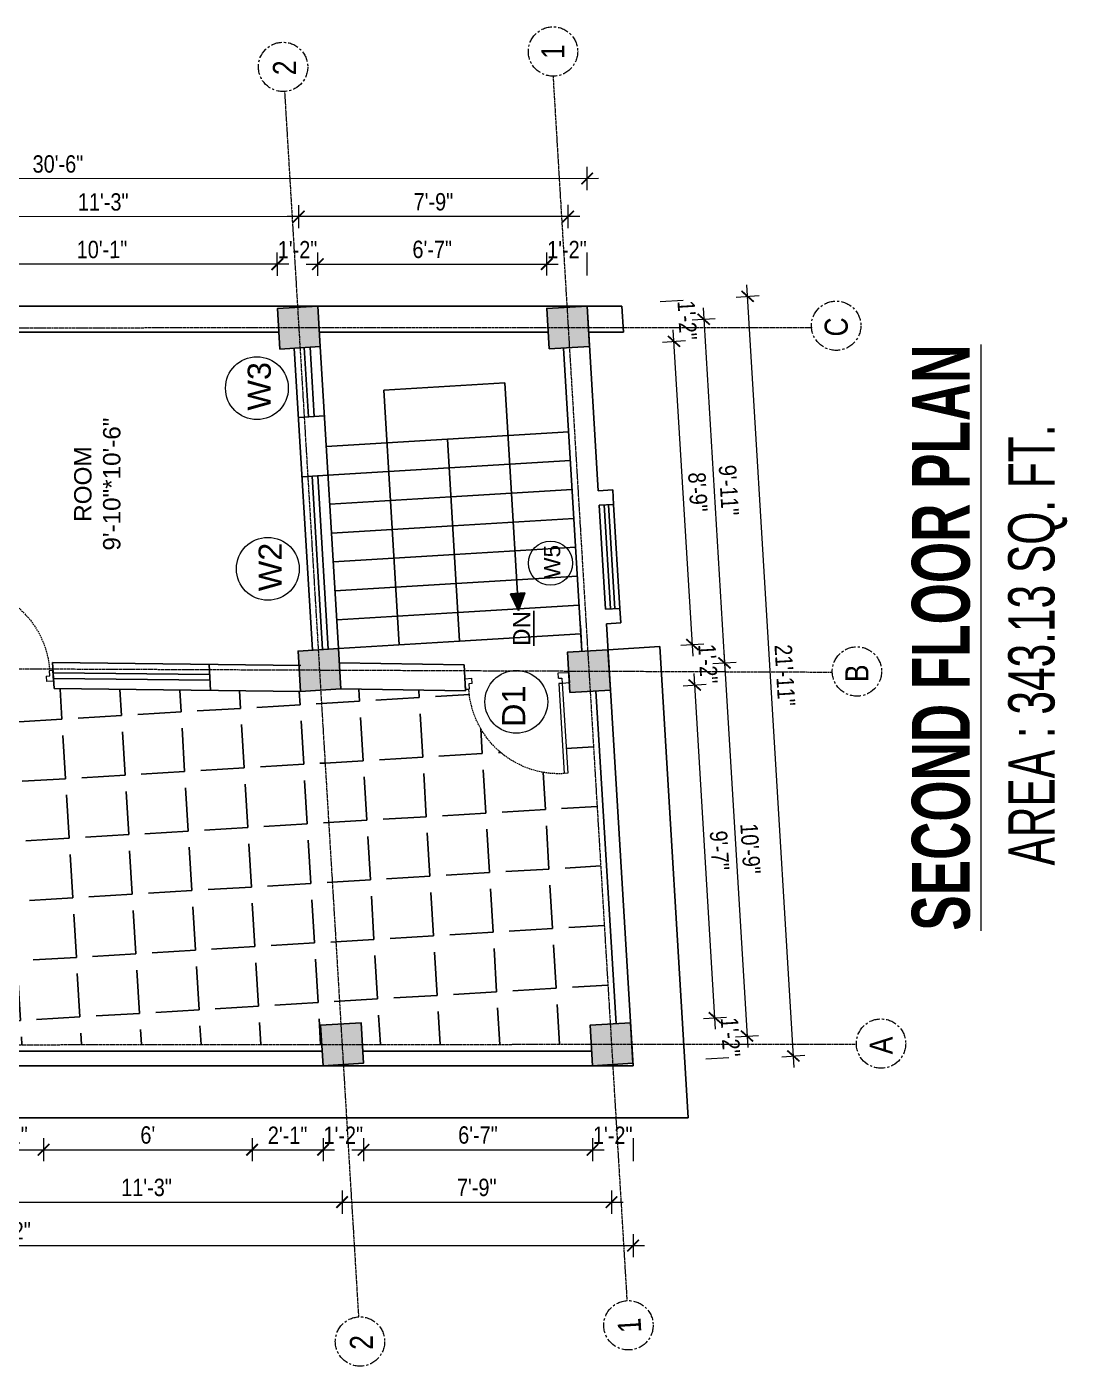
# Model space of a CAD drawing. Header units: inches. Extents: x -10117506 to -5032697, y -6529230 to -3254494.
# Drawn here: x -5033057.2 to -5032697.4, y -3256978.3 to -3256515.3 of the extents above; entities that cross this region are included whole.
import ezdxf

# ---------------------------------------------------------------- set-up
doc = ezdxf.new("R2010")
doc.units = ezdxf.units.IN
doc.header["$LTSCALE"] = 2
doc.header["$MEASUREMENT"] = 0
doc.header["$PDMODE"] = 34
doc.linetypes.add('CENTER', pattern=[2, 1.25, -0.25, 0.25, -0.25])
doc.linetypes.add('HIDDEN', pattern=[0.375, 0.25, -0.125])
doc.layers.get('0').update_dxf_attribs({"linetype": 'CONTINUOUS'})
doc.layers.get('DEFPOINTS').update_dxf_attribs({"color": 141, "linetype": 'CONTINUOUS'})
doc.layers.add('A-Hatch', color=7, linetype='CONTINUOUS')
for name, color, linetype, lineweight in [('Annotate-Lite.w', 177, 'CONTINUOUS', 9), ('Annotations-Bold.w', 177, 'CONTINUOUS', 13), ('DIM 1-100', 4, 'CONTINUOUS', 13), ('Door-Window.w', 4, 'CONTINUOUS', 15), ('TEXT', 181, 'CONTINUOUS', 25), ('Text-100.w', 254, 'CONTINUOUS', 9)]:
    doc.layers.add(name, color=color, linetype=linetype, lineweight=lineweight)
doc.styles.add('ARAIL', font='ARIALN.TTF')
doc.styles.add('Arial', font='arial.ttf', dxfattribs={"width": 0.8, "height": 12})
doc.styles.add('arial.', font='arial.ttf')
doc.styles.add('gaurav', font='arial.ttf')
doc.styles.get("Standard").update_dxf_attribs({"font": 'ARIALN.TTF'})
doc.dimstyles.new('1 by 96', dxfattribs={"dimtxt": 6, "dimasz": 4, "dimexe": 4, "dimexo": 4, "dimgap": 2, "dimtad": 1, "dimdec": 0, "dimzin": 0, "dimdsep": 46, "dimlunit": 4, "dimtxsty": 'Standard', "dimblk": 'ARCHTICK', "dimcen": 0, "dimdle": 4, "dimadec": 0, "dimazin": 0, "dimtfac": 1, "dimtdec": 0, "dimtix": 1, "dimtofl": 0, "dimtmove": 1, "dimatfit": 3, "dimldrblk": 'ARCHTICK', "dimfxl": 4, "dimfxlon": 1, "dimtolj": 1, "dimtzin": 0, "dimlwd": -1, "dimlwe": -1, "dimarcsym": 0})
pattern_1 = [(93.45713447, (-8590182.487, 1586185.59), (-20.587466465, -1.243724074), [15, -5.625]), (183.45713447, (-8590182.487, 1586185.59), (1.243724074, -20.587466465), [15, -5.625])]

# ---------------------------------------------------------------- blocks, each defined once
blk = doc.blocks.new('3-0')
at = {"ltscale": 3}
for p, q in [((11063.05, 10097.68), (11065.97, 10099.9)), ((11063.05, 10097.68), (11064.53, 10095.73)), ((11065.99, 10096.84), (11064.53, 10095.73)), ((11065.25, 10097.81), (11066.71, 10098.92)), ((11065.99, 10096.84), (11065.25, 10097.81)), ((11065.97, 10099.9), (11066.71, 10098.92)), ((11085.5, 10074.13), (11110.32, 10092.96)), ((11086.24, 10073.15), (11111.05, 10091.97)), ((11111.05, 10091.97), (11110.32, 10092.96)), ((11084.04, 10073.02), (11082.57, 10071.91)), ((11084.04, 10073.02), (11084.78, 10072.04)), ((11084.78, 10072.04), (11086.24, 10073.15)), ((11086.24, 10073.15), (11085.5, 10074.13)), ((11087.72, 10071.2), (11086.24, 10073.15)), ((11082.57, 10071.91), (11084.79, 10068.98)), ((11084.79, 10068.98), (11087.72, 10071.2))]:
    blk.add_line(p, q, dxfattribs=at)
at = {"layer": 'Door-Window.w', "color": 9, "linetype": 'HIDDEN', "lineweight": 18}
blk.add_arc((11085.5, 10074.13), 31.16, 37.1906, 127.1465, dxfattribs=at)
blk = doc.blocks.new('*D1458')
at = {"layer": 'DEFPOINTS', "color": 0, "ltscale": 0.5, "transparency": 16777216}
for p in [(-5032819.23, -3256857.88), (-5032848.43, -3256859.64), (-5032847.58, -3256873.62)]:
    blk.add_point(p, dxfattribs=at)
at = {"layer": 'DIM 1-100', "color": 0, "ltscale": 0.5, "transparency": 16777216}
for p, q in [((-5032823.22, -3256858.12), (-5032815.24, -3256857.64)), ((-5032822.38, -3256872.09), (-5032814.39, -3256871.61))]:
    blk.add_line(p, q, dxfattribs=at)
at = {"layer": 'DIM 1-100', "color": 0, "ltscale": 0.5, "transparency": 16777216, "insert": (-5032813.81, -3256864.56), "char_height": 6, "attachment_point": 5, "rotation": 273.4571}
blk.add_mtext('\\A1;1\'-2"', dxfattribs=at)
blk = doc.blocks.new('_ArchTick')
at = {"color": 0, "linetype": 'ByBlock', "const_width": 0.15}
blk.add_lwpolyline([(-0.5, -0.5), (0.5, 0.5)], dxfattribs=at)
blk = doc.blocks.new('*D1459')
at = {"layer": 'DEFPOINTS', "color": 0, "ltscale": 0.5, "transparency": 16777216}
for p in [(-5032855.38, -3256744.63), (-5032826.18, -3256742.87), (-5032848.43, -3256859.64)]:
    blk.add_point(p, dxfattribs=at)
at = {"layer": 'DIM 1-100', "color": 0, "ltscale": 0.5, "transparency": 16777216}
for p, q in [((-5032818.99, -3256861.87), (-5032826.42, -3256738.88)), ((-5032830.17, -3256743.11), (-5032822.19, -3256742.63)), ((-5032823.22, -3256858.12), (-5032815.24, -3256857.64))]:
    blk.add_line(p, q, dxfattribs=at)
at = {"layer": 'DIM 1-100', "color": 0, "ltscale": 0.5, "transparency": 16777216, "xscale": 4, "yscale": 4, "zscale": 4}
for p, rotation in [((-5032826.18, -3256742.87), 93.45713446573382), ((-5032819.23, -3256857.88), 273.4571344657338)]:
    blk.add_blockref('_ArchTick', p, dxfattribs=dict(at, rotation=rotation))
at = {"layer": 'DIM 1-100', "color": 0, "ltscale": 0.5, "transparency": 16777216, "insert": (-5032817.65, -3256800.07), "char_height": 6, "attachment_point": 5, "rotation": 273.4571}
blk.add_mtext('\\A1;9\'-7"', dxfattribs=at)
blk = doc.blocks.new('*D1460')
at = {"layer": 'DEFPOINTS', "color": 0, "ltscale": 0.5, "transparency": 16777216}
for p in [(-5032856.22, -3256730.66), (-5032827.02, -3256728.89), (-5032855.38, -3256744.63)]:
    blk.add_point(p, dxfattribs=at)
at = {"layer": 'DIM 1-100', "color": 0, "ltscale": 0.5, "transparency": 16777216}
for p, q in [((-5032831.02, -3256729.14), (-5032823.03, -3256728.65)), ((-5032830.17, -3256743.11), (-5032822.19, -3256742.63))]:
    blk.add_line(p, q, dxfattribs=at)
at = {"layer": 'DIM 1-100', "color": 0, "ltscale": 0.5, "transparency": 16777216, "insert": (-5032821.6, -3256735.58), "char_height": 6, "attachment_point": 5, "rotation": 273.4571}
blk.add_mtext('\\A1;1\'-2"', dxfattribs=at)
blk = doc.blocks.new('*D1461')
at = {"layer": 'DEFPOINTS', "color": 0, "ltscale": 0.5, "transparency": 16777216}
for p in [(-5032862.55, -3256625.85), (-5032833.36, -3256624.09), (-5032856.22, -3256730.66)]:
    blk.add_point(p, dxfattribs=at)
at = {"layer": 'DIM 1-100', "color": 0, "ltscale": 0.5, "transparency": 16777216}
for p, q in [((-5032826.78, -3256732.89), (-5032833.6, -3256620.09)), ((-5032837.35, -3256624.33), (-5032829.36, -3256623.84)), ((-5032831.02, -3256729.14), (-5032823.03, -3256728.65))]:
    blk.add_line(p, q, dxfattribs=at)
at = {"layer": 'DIM 1-100', "color": 0, "ltscale": 0.5, "transparency": 16777216, "xscale": 4, "yscale": 4, "zscale": 4}
for p, rotation in [((-5032833.36, -3256624.09), 93.45713446573382), ((-5032827.02, -3256728.89), 273.4571344657338)]:
    blk.add_blockref('_ArchTick', p, dxfattribs=dict(at, rotation=rotation))
at = {"layer": 'DIM 1-100', "color": 0, "ltscale": 0.5, "transparency": 16777216, "insert": (-5032825.14, -3256676.18), "char_height": 6, "attachment_point": 5, "rotation": 273.4571}
blk.add_mtext('\\A1;8\'-9"', dxfattribs=at)
blk = doc.blocks.new('*D1462')
at = {"layer": 'DEFPOINTS', "color": 0, "ltscale": 0.5, "transparency": 16777216}
for p in [(-5032863.4, -3256611.87), (-5032834.2, -3256610.11), (-5032862.55, -3256625.85)]:
    blk.add_point(p, dxfattribs=at)
at = {"layer": 'DIM 1-100', "color": 0, "ltscale": 0.5, "transparency": 16777216}
for p, q in [((-5032838.19, -3256610.35), (-5032830.21, -3256609.87)), ((-5032837.35, -3256624.33), (-5032829.36, -3256623.84))]:
    blk.add_line(p, q, dxfattribs=at)
at = {"layer": 'DIM 1-100', "color": 0, "ltscale": 0.5, "transparency": 16777216, "insert": (-5032828.77, -3256616.8), "char_height": 6, "attachment_point": 5, "rotation": 273.4571}
blk.add_mtext('\\A1;1\'-2"', dxfattribs=at)
blk = doc.blocks.new('*D1463')
at = {"layer": 'DEFPOINTS', "color": 0, "ltscale": 0.5, "transparency": 16777216}
for p in [(-5032869.96, -3256619.28), (-5032815.91, -3256735.24), (-5032862.79, -3256738.07)]:
    blk.add_point(p, dxfattribs=at)
at = {"layer": 'DIM 1-100', "color": 0, "ltscale": 0.5, "transparency": 16777216}
for p, q in [((-5032823.32, -3256612.46), (-5032815.66, -3256739.23)), ((-5032827.07, -3256616.69), (-5032819.09, -3256616.21)), ((-5032819.9, -3256735.48), (-5032811.91, -3256734.99))]:
    blk.add_line(p, q, dxfattribs=at)
at = {"layer": 'DIM 1-100', "color": 0, "ltscale": 0.5, "transparency": 16777216, "xscale": 4, "yscale": 4, "zscale": 4}
for p, rotation in [((-5032823.08, -3256616.45), 93.45713446573382), ((-5032815.91, -3256735.24), 273.4571344657338)]:
    blk.add_blockref('_ArchTick', p, dxfattribs=dict(at, rotation=rotation))
at = {"layer": 'DIM 1-100', "color": 0, "ltscale": 0.5, "transparency": 16777216, "insert": (-5032814.44, -3256675.54), "char_height": 6, "attachment_point": 5, "rotation": 273.4571}
blk.add_mtext('\\A1;9\'-11"', dxfattribs=at)
blk = doc.blocks.new('*D1464')
at = {"layer": 'DEFPOINTS', "color": 0, "ltscale": 0.5, "transparency": 16777216}
for p in [(-5032862.79, -3256738.07), (-5032854.99, -3256867.05), (-5032808.11, -3256864.22)]:
    blk.add_point(p, dxfattribs=at)
at = {"layer": 'DIM 1-100', "color": 0, "ltscale": 0.5, "transparency": 16777216}
for p, q in [((-5032816.15, -3256731.24), (-5032807.87, -3256868.21)), ((-5032819.9, -3256735.48), (-5032811.91, -3256734.99)), ((-5032812.11, -3256864.46), (-5032804.12, -3256863.98))]:
    blk.add_line(p, q, dxfattribs=at)
at = {"layer": 'DIM 1-100', "color": 0, "ltscale": 0.5, "transparency": 16777216, "xscale": 4, "yscale": 4, "zscale": 4}
for p, rotation in [((-5032815.91, -3256735.24), 93.45713446573382), ((-5032808.11, -3256864.22), 273.4571344657338)]:
    blk.add_blockref('_ArchTick', p, dxfattribs=dict(at, rotation=rotation))
at = {"layer": 'DIM 1-100', "color": 0, "ltscale": 0.5, "transparency": 16777216, "insert": (-5032806.96, -3256799.42), "char_height": 6, "attachment_point": 5, "rotation": 273.4571}
blk.add_mtext('\\A1;10\'-9"', dxfattribs=at)
blk = doc.blocks.new('*D1465')
at = {"layer": 'DEFPOINTS', "color": 0, "ltscale": 0.5, "transparency": 16777216}
for p in [(-5032863.4, -3256611.87), (-5032807.92, -3256608.52), (-5032847.53, -3256874.46)]:
    blk.add_point(p, dxfattribs=at)
at = {"layer": 'DIM 1-100', "color": 0, "ltscale": 0.5, "transparency": 16777216}
for p, q in [((-5032791.82, -3256875.1), (-5032808.16, -3256604.53)), ((-5032811.92, -3256608.76), (-5032803.93, -3256608.28)), ((-5032796.05, -3256871.35), (-5032788.07, -3256870.87))]:
    blk.add_line(p, q, dxfattribs=at)
at = {"layer": 'DIM 1-100', "color": 0, "ltscale": 0.5, "transparency": 16777216, "xscale": 4, "yscale": 4, "zscale": 4}
for p, rotation in [((-5032807.92, -3256608.52), 93.45713446573382), ((-5032792.06, -3256871.11), 273.4571344657338)]:
    blk.add_blockref('_ArchTick', p, dxfattribs=dict(at, rotation=rotation))
at = {"layer": 'DIM 1-100', "color": 0, "ltscale": 0.5, "transparency": 16777216, "insert": (-5032794.99, -3256739.51), "char_height": 6, "attachment_point": 5, "rotation": 273.4571}
blk.add_mtext('\\A1;21\'-11"', dxfattribs=at)
blk = doc.blocks.new('*D1466')
at = {"layer": 'DEFPOINTS', "color": 0, "ltscale": 0.5, "transparency": 16777216}
for p in [(-5032963.15, -3256580.95), (-5032963.13, -3256619.32), (-5032869.96, -3256619.28)]:
    blk.add_point(p, dxfattribs=at)
at = {"layer": 'DIM 1-100', "color": 0, "ltscale": 0.5, "transparency": 16777216}
for p, q in [((-5032963.14, -3256584.95), (-5032963.15, -3256576.95)), ((-5032869.98, -3256584.91), (-5032869.98, -3256576.91)), ((-5032865.98, -3256580.91), (-5032967.15, -3256580.95))]:
    blk.add_line(p, q, dxfattribs=at)
at = {"layer": 'DIM 1-100', "color": 0, "ltscale": 0.5, "transparency": 16777216, "xscale": 4, "yscale": 4, "zscale": 4}
for p, rotation in [((-5032963.15, -3256580.95), 180.024891080432), ((-5032869.98, -3256580.91), 0.02489108043199906)]:
    blk.add_blockref('_ArchTick', p, dxfattribs=dict(at, rotation=rotation))
at = {"layer": 'DIM 1-100', "color": 0, "ltscale": 0.5, "transparency": 16777216, "insert": (-5032916.56, -3256575.87), "char_height": 6, "attachment_point": 5, "rotation": 0.0249}
blk.add_mtext('\\A1;7\'-9"', dxfattribs=at)
blk = doc.blocks.new('*D1467')
at = {"layer": 'DEFPOINTS', "color": 0, "ltscale": 0.5, "transparency": 16777216}
for p in [(-5033229.42, -3256567.94), (-5033229.4, -3256612.03), (-5032863.4, -3256611.87)]:
    blk.add_point(p, dxfattribs=at)
at = {"layer": 'DIM 1-100', "color": 0, "ltscale": 0.5, "transparency": 16777216}
for p, q in [((-5033229.41, -3256571.94), (-5033229.42, -3256563.94)), ((-5032863.41, -3256571.78), (-5032863.42, -3256563.78)), ((-5032859.42, -3256567.78), (-5033233.42, -3256567.94))]:
    blk.add_line(p, q, dxfattribs=at)
at = {"layer": 'DIM 1-100', "color": 0, "ltscale": 0.5, "transparency": 16777216, "xscale": 4, "yscale": 4, "zscale": 4}
for p, rotation in [((-5033229.42, -3256567.94), 180.0248910805184), ((-5032863.42, -3256567.78), 0.02489108051840993)]:
    blk.add_blockref('_ArchTick', p, dxfattribs=dict(at, rotation=rotation))
at = {"layer": 'DIM 1-100', "color": 0, "ltscale": 0.5, "transparency": 16777216, "insert": (-5033046.42, -3256562.8), "char_height": 6, "attachment_point": 5, "rotation": 0.0249}
blk.add_mtext('\\A1;30\'-6"', dxfattribs=at)
blk = doc.blocks.new('*D1468')
at = {"layer": 'DEFPOINTS', "color": 0, "ltscale": 0.5, "transparency": 16777216}
for p in [(-5032970.54, -3256597.41), (-5032956.56, -3256611.92), (-5032970.54, -3256612.76)]:
    blk.add_point(p, dxfattribs=at)
at = {"layer": 'DIM 1-100', "color": 0, "ltscale": 0.5, "transparency": 16777216}
for p, q in [((-5032970.54, -3256601.41), (-5032970.55, -3256593.41)), ((-5032956.57, -3256601.4), (-5032956.57, -3256593.4))]:
    blk.add_line(p, q, dxfattribs=at)
at = {"layer": 'DIM 1-100', "color": 0, "ltscale": 0.5, "transparency": 16777216, "insert": (-5032963.56, -3256592.39), "char_height": 6, "attachment_point": 5, "rotation": 0.0249}
blk.add_mtext('\\A1;1\'-2"', dxfattribs=at)
blk = doc.blocks.new('*D1469')
at = {"layer": 'DEFPOINTS', "color": 0, "ltscale": 0.5, "transparency": 16777216}
for p in [(-5032877.38, -3256597.37), (-5032956.56, -3256611.92), (-5032877.37, -3256612.72)]:
    blk.add_point(p, dxfattribs=at)
at = {"layer": 'DIM 1-100', "color": 0, "ltscale": 0.5, "transparency": 16777216}
for p, q in [((-5032956.57, -3256601.4), (-5032956.57, -3256593.4)), ((-5032877.38, -3256601.37), (-5032877.38, -3256593.37)), ((-5032960.57, -3256597.4), (-5032873.38, -3256597.37))]:
    blk.add_line(p, q, dxfattribs=at)
at = {"layer": 'DIM 1-100', "color": 0, "ltscale": 0.5, "transparency": 16777216, "xscale": 4, "yscale": 4, "zscale": 4}
for p, rotation in [((-5032956.57, -3256597.4), 180.0248910777408), ((-5032877.38, -3256597.37), 0.02489107774082232)]:
    blk.add_blockref('_ArchTick', p, dxfattribs=dict(at, rotation=rotation))
at = {"layer": 'DIM 1-100', "color": 0, "ltscale": 0.5, "transparency": 16777216, "insert": (-5032916.98, -3256592.32), "char_height": 6, "attachment_point": 5, "rotation": 0.0249}
blk.add_mtext('\\A1;6\'-7"', dxfattribs=at)
blk = doc.blocks.new('*D1470')
at = {"layer": 'DEFPOINTS', "color": 0, "ltscale": 0.5, "transparency": 16777216}
for p in [(-5032863.4, -3256597.36), (-5032863.4, -3256611.87), (-5032877.37, -3256612.72)]:
    blk.add_point(p, dxfattribs=at)
at = {"layer": 'DIM 1-100', "color": 0, "ltscale": 0.5, "transparency": 16777216}
for p, q in [((-5032877.38, -3256601.37), (-5032877.38, -3256593.37)), ((-5032863.4, -3256601.36), (-5032863.4, -3256593.36))]:
    blk.add_line(p, q, dxfattribs=at)
at = {"layer": 'DIM 1-100', "color": 0, "ltscale": 0.5, "transparency": 16777216, "insert": (-5032870.39, -3256592.35), "char_height": 6, "attachment_point": 5, "rotation": 0.0249}
blk.add_mtext('\\A1;1\'-2"', dxfattribs=at)
blk = doc.blocks.new('*D1471')
at = {"layer": 'DEFPOINTS', "color": 0, "ltscale": 0.5, "transparency": 16777216}
for p in [(-5033091.81, -3256597.46), (-5033091.81, -3256611.97), (-5032970.54, -3256612.76)]:
    blk.add_point(p, dxfattribs=at)
at = {"layer": 'DIM 1-100', "color": 0, "ltscale": 0.5, "transparency": 16777216}
for p, q in [((-5033091.81, -3256601.46), (-5033091.81, -3256593.46)), ((-5032970.54, -3256601.41), (-5032970.55, -3256593.41)), ((-5032966.54, -3256597.41), (-5033095.81, -3256597.46))]:
    blk.add_line(p, q, dxfattribs=at)
at = {"layer": 'DIM 1-100', "color": 0, "ltscale": 0.5, "transparency": 16777216, "xscale": 4, "yscale": 4, "zscale": 4}
for p, rotation in [((-5033091.81, -3256597.46), 180.0248910777408), ((-5032970.54, -3256597.41), 0.0248910777407918)]:
    blk.add_blockref('_ArchTick', p, dxfattribs=dict(at, rotation=rotation))
at = {"layer": 'DIM 1-100', "color": 0, "ltscale": 0.5, "transparency": 16777216, "insert": (-5033031.18, -3256592.37), "char_height": 6, "attachment_point": 5, "rotation": 0.0249}
blk.add_mtext('\\A1;10\'-1"', dxfattribs=at)
blk = doc.blocks.new('*D1482')
at = {"layer": 'DEFPOINTS', "color": 0, "ltscale": 0.5, "transparency": 16777216}
for p in [(-5033098.39, -3256581.01), (-5033098.37, -3256619.38), (-5032963.13, -3256619.32)]:
    blk.add_point(p, dxfattribs=at)
at = {"layer": 'DIM 1-100', "color": 0, "ltscale": 0.5, "transparency": 16777216}
for p, q in [((-5033098.39, -3256585.01), (-5033098.39, -3256577.01)), ((-5032963.14, -3256584.95), (-5032963.15, -3256576.95)), ((-5032959.15, -3256580.95), (-5033102.39, -3256581.01))]:
    blk.add_line(p, q, dxfattribs=at)
at = {"layer": 'DIM 1-100', "color": 0, "ltscale": 0.5, "transparency": 16777216, "xscale": 4, "yscale": 4, "zscale": 4}
for p, rotation in [((-5033098.39, -3256581.01), 180.0248910777408), ((-5032963.15, -3256580.95), 0.0248910777407918)]:
    blk.add_blockref('_ArchTick', p, dxfattribs=dict(at, rotation=rotation))
at = {"layer": 'DIM 1-100', "color": 0, "ltscale": 0.5, "transparency": 16777216, "insert": (-5033030.77, -3256575.92), "char_height": 6, "attachment_point": 5, "rotation": 0.0249}
blk.add_mtext('\\A1;11\'-3"', dxfattribs=at)
blk = doc.blocks.new('*D1490')
at = {"layer": 'DEFPOINTS', "color": 0, "ltscale": 0.5, "transparency": 16777216}
for p in [(-5033076, -3256873.62), (-5033051.4, -3256874.46), (-5033051.4, -3256903.52)]:
    blk.add_point(p, dxfattribs=at)
at = {"layer": 'DIM 1-100', "color": 0, "ltscale": 0.5, "transparency": 16777216}
for p, q in [((-5033076, -3256899.52), (-5033076, -3256907.52)), ((-5033051.4, -3256899.52), (-5033051.4, -3256907.52)), ((-5033080, -3256903.52), (-5033047.4, -3256903.52))]:
    blk.add_line(p, q, dxfattribs=at)
at = {"layer": 'DIM 1-100', "color": 0, "ltscale": 0.5, "transparency": 16777216, "xscale": 4, "yscale": 4, "zscale": 4, "rotation": 180}
blk.add_blockref('_ArchTick', (-5033076, -3256903.52), dxfattribs=at)
at = {"layer": 'DIM 1-100', "color": 0, "ltscale": 0.5, "transparency": 16777216, "xscale": 4, "yscale": 4, "zscale": 4}
blk.add_blockref('_ArchTick', (-5033051.4, -3256903.52), dxfattribs=at)
at = {"layer": 'DIM 1-100', "color": 0, "ltscale": 0.5, "transparency": 16777216, "insert": (-5033063.7, -3256898.5), "char_height": 6, "attachment_point": 5}
blk.add_mtext('\\A1;2\'-1"', dxfattribs=at)
blk = doc.blocks.new('*D1491')
at = {"layer": 'DEFPOINTS', "color": 0, "ltscale": 0.5, "transparency": 16777216}
for p in [(-5033051.4, -3256874.46), (-5032979.27, -3256874.46), (-5032979.27, -3256903.52)]:
    blk.add_point(p, dxfattribs=at)
at = {"layer": 'DIM 1-100', "color": 0, "ltscale": 0.5, "transparency": 16777216}
for p, q in [((-5033051.4, -3256899.52), (-5033051.4, -3256907.52)), ((-5032979.27, -3256899.52), (-5032979.27, -3256907.52)), ((-5033055.4, -3256903.52), (-5032975.27, -3256903.52))]:
    blk.add_line(p, q, dxfattribs=at)
at = {"layer": 'DIM 1-100', "color": 0, "ltscale": 0.5, "transparency": 16777216, "xscale": 4, "yscale": 4, "zscale": 4, "rotation": 180}
blk.add_blockref('_ArchTick', (-5033051.4, -3256903.52), dxfattribs=at)
at = {"layer": 'DIM 1-100', "color": 0, "ltscale": 0.5, "transparency": 16777216, "xscale": 4, "yscale": 4, "zscale": 4}
blk.add_blockref('_ArchTick', (-5032979.27, -3256903.52), dxfattribs=at)
at = {"layer": 'DIM 1-100', "color": 0, "ltscale": 0.5, "transparency": 16777216, "insert": (-5033015.34, -3256898.45), "char_height": 6, "attachment_point": 5}
blk.add_mtext("\\A1;6'", dxfattribs=at)
blk = doc.blocks.new('*D1492')
at = {"layer": 'DEFPOINTS', "color": 0, "ltscale": 0.5, "transparency": 16777216}
for p in [(-5032979.27, -3256874.46), (-5032954.73, -3256874.46), (-5032954.73, -3256903.52)]:
    blk.add_point(p, dxfattribs=at)
at = {"layer": 'DIM 1-100', "color": 0, "ltscale": 0.5, "transparency": 16777216}
for p, q in [((-5032979.27, -3256899.52), (-5032979.27, -3256907.52)), ((-5032954.73, -3256899.52), (-5032954.73, -3256907.52)), ((-5032983.27, -3256903.52), (-5032950.73, -3256903.52))]:
    blk.add_line(p, q, dxfattribs=at)
at = {"layer": 'DIM 1-100', "color": 0, "ltscale": 0.5, "transparency": 16777216, "xscale": 4, "yscale": 4, "zscale": 4, "rotation": 180}
blk.add_blockref('_ArchTick', (-5032979.27, -3256903.52), dxfattribs=at)
at = {"layer": 'DIM 1-100', "color": 0, "ltscale": 0.5, "transparency": 16777216, "xscale": 4, "yscale": 4, "zscale": 4}
blk.add_blockref('_ArchTick', (-5032954.73, -3256903.52), dxfattribs=at)
at = {"layer": 'DIM 1-100', "color": 0, "ltscale": 0.5, "transparency": 16777216, "insert": (-5032967, -3256898.5), "char_height": 6, "attachment_point": 5}
blk.add_mtext('\\A1;2\'-1"', dxfattribs=at)
blk = doc.blocks.new('*D1493')
at = {"layer": 'DEFPOINTS', "color": 0, "ltscale": 0.5, "transparency": 16777216}
for p in [(-5032954.73, -3256874.46), (-5032940.75, -3256873.62), (-5032940.75, -3256903.52)]:
    blk.add_point(p, dxfattribs=at)
at = {"layer": 'DIM 1-100', "color": 0, "ltscale": 0.5, "transparency": 16777216}
for p, q in [((-5032954.73, -3256899.52), (-5032954.73, -3256907.52)), ((-5032940.75, -3256899.52), (-5032940.75, -3256907.52))]:
    blk.add_line(p, q, dxfattribs=at)
at = {"layer": 'DIM 1-100', "color": 0, "ltscale": 0.5, "transparency": 16777216, "insert": (-5032947.74, -3256898.5), "char_height": 6, "attachment_point": 5}
blk.add_mtext('\\A1;1\'-2"', dxfattribs=at)
blk = doc.blocks.new('*D1494')
at = {"layer": 'DEFPOINTS', "color": 0, "ltscale": 0.5, "transparency": 16777216}
for p in [(-5032940.75, -3256873.62), (-5032861.56, -3256874.46), (-5032861.56, -3256903.52)]:
    blk.add_point(p, dxfattribs=at)
at = {"layer": 'DIM 1-100', "color": 0, "ltscale": 0.5, "transparency": 16777216}
for p, q in [((-5032940.75, -3256899.52), (-5032940.75, -3256907.52)), ((-5032861.56, -3256899.52), (-5032861.56, -3256907.52)), ((-5032944.75, -3256903.52), (-5032857.56, -3256903.52))]:
    blk.add_line(p, q, dxfattribs=at)
at = {"layer": 'DIM 1-100', "color": 0, "ltscale": 0.5, "transparency": 16777216, "xscale": 4, "yscale": 4, "zscale": 4, "rotation": 180}
blk.add_blockref('_ArchTick', (-5032940.75, -3256903.52), dxfattribs=at)
at = {"layer": 'DIM 1-100', "color": 0, "ltscale": 0.5, "transparency": 16777216, "xscale": 4, "yscale": 4, "zscale": 4}
blk.add_blockref('_ArchTick', (-5032861.56, -3256903.52), dxfattribs=at)
at = {"layer": 'DIM 1-100', "color": 0, "ltscale": 0.5, "transparency": 16777216, "insert": (-5032901.16, -3256898.45), "char_height": 6, "attachment_point": 5}
blk.add_mtext('\\A1;6\'-7"', dxfattribs=at)
blk = doc.blocks.new('*D1495')
at = {"layer": 'DEFPOINTS', "color": 0, "ltscale": 0.5, "transparency": 16777216}
for p in [(-5032861.56, -3256874.46), (-5032847.53, -3256874.46), (-5032847.53, -3256903.52)]:
    blk.add_point(p, dxfattribs=at)
at = {"layer": 'DIM 1-100', "color": 0, "ltscale": 0.5, "transparency": 16777216}
for p, q in [((-5032861.56, -3256899.52), (-5032861.56, -3256907.52)), ((-5032847.53, -3256899.52), (-5032847.53, -3256907.52))]:
    blk.add_line(p, q, dxfattribs=at)
at = {"layer": 'DIM 1-100', "color": 0, "ltscale": 0.5, "transparency": 16777216, "insert": (-5032854.55, -3256898.5), "char_height": 6, "attachment_point": 5}
blk.add_mtext('\\A1;1\'-2"', dxfattribs=at)
blk = doc.blocks.new('*D1499')
at = {"layer": 'DEFPOINTS', "color": 0, "ltscale": 0.5, "transparency": 16777216}
for p in [(-5033083.41, -3256867.05), (-5032948.16, -3256867.12), (-5032948.16, -3256921.63)]:
    blk.add_point(p, dxfattribs=at)
at = {"layer": 'DIM 1-100', "color": 0, "ltscale": 0.5, "transparency": 16777216}
for p, q in [((-5033083.41, -3256917.63), (-5033083.41, -3256925.63)), ((-5032948.16, -3256917.63), (-5032948.16, -3256925.63)), ((-5033087.41, -3256921.63), (-5032944.16, -3256921.63))]:
    blk.add_line(p, q, dxfattribs=at)
at = {"layer": 'DIM 1-100', "color": 0, "ltscale": 0.5, "transparency": 16777216, "xscale": 4, "yscale": 4, "zscale": 4, "rotation": 180}
blk.add_blockref('_ArchTick', (-5033083.41, -3256921.63), dxfattribs=at)
at = {"layer": 'DIM 1-100', "color": 0, "ltscale": 0.5, "transparency": 16777216, "xscale": 4, "yscale": 4, "zscale": 4}
blk.add_blockref('_ArchTick', (-5032948.16, -3256921.63), dxfattribs=at)
at = {"layer": 'DIM 1-100', "color": 0, "ltscale": 0.5, "transparency": 16777216, "insert": (-5033015.78, -3256916.57), "char_height": 6, "attachment_point": 5}
blk.add_mtext('\\A1;11\'-3"', dxfattribs=at)
blk = doc.blocks.new('*D1500')
at = {"layer": 'DEFPOINTS', "color": 0, "ltscale": 0.5, "transparency": 16777216}
for p in [(-5032948.16, -3256867.12), (-5032854.99, -3256867.05), (-5032854.99, -3256921.63)]:
    blk.add_point(p, dxfattribs=at)
at = {"layer": 'DIM 1-100', "color": 0, "ltscale": 0.5, "transparency": 16777216}
for p, q in [((-5032948.16, -3256917.63), (-5032948.16, -3256925.63)), ((-5032854.99, -3256917.63), (-5032854.99, -3256925.63)), ((-5032952.16, -3256921.63), (-5032850.99, -3256921.63))]:
    blk.add_line(p, q, dxfattribs=at)
at = {"layer": 'DIM 1-100', "color": 0, "ltscale": 0.5, "transparency": 16777216, "xscale": 4, "yscale": 4, "zscale": 4, "rotation": 180}
blk.add_blockref('_ArchTick', (-5032948.16, -3256921.63), dxfattribs=at)
at = {"layer": 'DIM 1-100', "color": 0, "ltscale": 0.5, "transparency": 16777216, "xscale": 4, "yscale": 4, "zscale": 4}
blk.add_blockref('_ArchTick', (-5032854.99, -3256921.63), dxfattribs=at)
at = {"layer": 'DIM 1-100', "color": 0, "ltscale": 0.5, "transparency": 16777216, "insert": (-5032901.58, -3256916.57), "char_height": 6, "attachment_point": 5}
blk.add_mtext('\\A1;7\'-9"', dxfattribs=at)
blk = doc.blocks.new('*D1501')
at = {"layer": 'DEFPOINTS', "color": 0, "ltscale": 0.5, "transparency": 16777216}
for p in [(-5033281.59, -3256874.46), (-5032847.53, -3256874.46), (-5032847.53, -3256936.64)]:
    blk.add_point(p, dxfattribs=at)
at = {"layer": 'DIM 1-100', "color": 0, "ltscale": 0.5, "transparency": 16777216}
for p, q in [((-5033285.59, -3256936.64), (-5032843.53, -3256936.64)), ((-5033281.59, -3256932.64), (-5033281.59, -3256940.64)), ((-5032847.53, -3256932.64), (-5032847.53, -3256940.64))]:
    blk.add_line(p, q, dxfattribs=at)
at = {"layer": 'DIM 1-100', "color": 0, "ltscale": 0.5, "transparency": 16777216, "xscale": 4, "yscale": 4, "zscale": 4, "rotation": 180}
blk.add_blockref('_ArchTick', (-5033281.59, -3256936.64), dxfattribs=at)
at = {"layer": 'DIM 1-100', "color": 0, "ltscale": 0.5, "transparency": 16777216, "xscale": 4, "yscale": 4, "zscale": 4}
blk.add_blockref('_ArchTick', (-5032847.53, -3256936.64), dxfattribs=at)
at = {"layer": 'DIM 1-100', "color": 0, "ltscale": 0.5, "transparency": 16777216, "insert": (-5033064.56, -3256931.57), "char_height": 6, "attachment_point": 5}
blk.add_mtext('\\A1;36\'-2"', dxfattribs=at)

msp = doc.modelspace()

# ---------------------------------------------------------------- hatches: boundary and pattern name
at = {"ltscale": 0.5}
for points in [[(-5032970.54, -3256612.76), (-5032969.69, -3256626.73), (-5032955.72, -3256625.89), (-5032956.56, -3256611.92)], [(-5032877.37, -3256612.72), (-5032876.53, -3256626.69), (-5032862.55, -3256625.85), (-5032863.4, -3256611.87)], [(-5032963.39, -3256731.12), (-5032962.54, -3256745.09), (-5032948.57, -3256744.25), (-5032949.41, -3256730.28)], [(-5032870.19, -3256731.5), (-5032869.35, -3256745.48), (-5032855.38, -3256744.63), (-5032856.22, -3256730.66)], [(-5032955.57, -3256860.49), (-5032954.73, -3256874.46), (-5032940.75, -3256873.62), (-5032941.6, -3256859.64)], [(-5032862.4, -3256860.49), (-5032861.56, -3256874.46), (-5032847.58, -3256873.62), (-5032848.43, -3256859.64)]]:
    msp.add_hatch(color=1, dxfattribs=at).paths.add_polyline_path(points)
at = {"layer": 'A-Hatch', "ltscale": 0.5}
h = msp.add_hatch(dxfattribs=at)
h.set_pattern_fill('ANSI31', color=256, angle=93.4571)
h.set_pattern_definition([(138.4571344673, (-8592747.3631, 1628774.02402), (-0.0828975237451, -0.093557471946), [])])
h.paths.add_polyline_path([(-5032887.09, -3256717.12), (-5032884.95, -3256711.06), (-5032889.95, -3256711.36)])
h = msp.add_hatch(dxfattribs=at)
h.set_pattern_fill('ANGLE', color=256, scale=75, angle=93.4571)
h.set_pattern_definition(pattern_1)
h.paths.add_polyline_path([(-5033088.89, -3256744), (-5033090.84, -3256744.12), (-5033083.83, -3256860.06), (-5033076.84, -3256859.64), (-5033076.39, -3256867.22), (-5032955.17, -3256867.13), (-5032955.57, -3256860.49), (-5032948.59, -3256860.06), (-5032955.54, -3256744.9), (-5032958.9, -3256744.87), (-5032962.54, -3256745.09), (-5033013.44, -3256744.51)])
h = msp.add_hatch(dxfattribs=at)
h.set_pattern_fill('ANGLE', color=256, scale=75, angle=93.4571)
h.set_pattern_definition(pattern_1)
edge = h.paths.add_edge_path()
edge.add_line((-5032948.57, -3256744.25), (-5032955.56, -3256744.67))
edge.add_line((-5032955.56, -3256744.67), (-5032948.59, -3256860.06))
edge.add_line((-5032948.59, -3256860.06), (-5032941.6, -3256859.64))
edge.add_line((-5032941.6, -3256859.64), (-5032941.15, -3256867.11))
edge.add_line((-5032941.15, -3256867.11), (-5032862.01, -3256867.06))
edge.add_line((-5032862.01, -3256867.06), (-5032862.4, -3256860.49))
edge.add_line((-5032862.4, -3256860.49), (-5032855.42, -3256860.06))
edge.add_line((-5032855.42, -3256860.06), (-5032862.36, -3256745.05))
edge.add_line((-5032862.36, -3256745.05), (-5032869.35, -3256745.48))
edge.add_line((-5032869.35, -3256745.48), (-5032871.81, -3256745.44))
edge.add_line((-5032871.81, -3256745.44), (-5032870.12, -3256773.38))
edge.add_line((-5032870.12, -3256773.38), (-5032871.34, -3256773.48))
edge.add_ellipse((-5032873.22, -3256742.38), major_axis=(-20.29, 23.64), ratio=1, start_angle=54.0658, end_angle=142.8114, ccw=False)
edge.add_line((-5032904.27, -3256744.94), (-5032948.57, -3256744.25))

# ---------------------------------------------------------------- linework, layer by layer
at = {"ltscale": 0.5}
for p, q in [((-5032863.4, -3256611.87), (-5033229.4, -3256612.03)), ((-5032859.54, -3256675.76), (-5032863.4, -3256611.87)), ((-5032863.4, -3256611.87), (-5032851.37, -3256611.87)), ((-5032851.37, -3256611.87), (-5032850.83, -3256620.87)), ((-5032970.04, -3256620.92), (-5033091.26, -3256620.97)), ((-5032876.88, -3256620.88), (-5032956.02, -3256620.91)), ((-5032862.85, -3256620.87), (-5032850.83, -3256620.87)), ((-5032958.4, -3256730.82), (-5032964.7, -3256626.43)), ((-5032959.76, -3256650.18), (-5032961.21, -3256626.22)), ((-5032957.77, -3256650.06), (-5032959.21, -3256626.1)), ((-5032949.41, -3256730.28), (-5032955.72, -3256625.89)), ((-5032865.2, -3256731.2), (-5032871.54, -3256626.39)), ((-5032933.77, -3256640.91), (-5032891.85, -3256638.37)), ((-5032891.85, -3256638.37), (-5032887.45, -3256711.21)), ((-5032928.45, -3256729.01), (-5032933.77, -3256640.91)), ((-5032963.26, -3256650.39), (-5032954.27, -3256649.85)), ((-5032953.63, -3256660.4), (-5032911.71, -3256657.87)), ((-5032911.71, -3256657.87), (-5032869.79, -3256655.34)), ((-5032911.71, -3256657.87), (-5032907.49, -3256727.74)), ((-5032953.03, -3256670.38), (-5032911.11, -3256667.85)), ((-5032911.11, -3256667.85), (-5032869.18, -3256665.32)), ((-5032962.01, -3256670.93), (-5032953.03, -3256670.38)), ((-5032958.52, -3256670.72), (-5032954.9, -3256730.61)), ((-5032956.52, -3256670.6), (-5032952.91, -3256730.49)), ((-5032910.5, -3256677.83), (-5032868.58, -3256675.3)), ((-5032859.54, -3256675.76), (-5032854.55, -3256675.46)), ((-5032854.55, -3256675.46), (-5032854.24, -3256680.45)), ((-5032952.43, -3256680.37), (-5032910.5, -3256677.83)), ((-5032854.24, -3256680.45), (-5032859.24, -3256680.75)), ((-5032857.06, -3256716.68), (-5032859.24, -3256680.75)), ((-5032855.32, -3256716.58), (-5032857.49, -3256680.64)), ((-5032853.82, -3256716.49), (-5032855.99, -3256680.55)), ((-5032854.24, -3256680.45), (-5032852.07, -3256716.38)), ((-5032909.9, -3256687.82), (-5032867.98, -3256685.28)), ((-5032951.83, -3256690.35), (-5032909.9, -3256687.82)), ((-5032909.3, -3256697.8), (-5032867.38, -3256695.26)), ((-5032951.22, -3256700.33), (-5032909.3, -3256697.8)), ((-5032950.62, -3256710.31), (-5032908.7, -3256707.78)), ((-5032908.7, -3256707.78), (-5032866.77, -3256705.25)), ((-5032889.95, -3256711.36), (-5032884.95, -3256711.06)), ((-5032887.09, -3256717.12), (-5032889.95, -3256711.36)), ((-5032887.09, -3256717.12), (-5032884.95, -3256711.06)), ((-5032950.02, -3256720.29), (-5032908.09, -3256717.76)), ((-5032908.09, -3256717.76), (-5032866.17, -3256715.23)), ((-5032857.06, -3256716.68), (-5032852.07, -3256716.38)), ((-5032852.07, -3256716.38), (-5032851.77, -3256721.37)), ((-5032865.2, -3256731.2), (-5032865.75, -3256722.22)), ((-5032851.77, -3256721.37), (-5032856.76, -3256721.67)), ((-5032847.53, -3256874.46), (-5032856.76, -3256721.67)), ((-5032949.41, -3256730.28), (-5032907.49, -3256727.74)), ((-5032907.49, -3256727.74), (-5032865.57, -3256725.21)), ((-5032856.22, -3256730.66), (-5032838.25, -3256729.57)), ((-5032828.41, -3256892.46), (-5032838.25, -3256729.57)), ((-5032962.44, -3256736.1), (-5033048.3, -3256735.1)), ((-5033047.76, -3256744.11), (-5033048.3, -3256735.1)), ((-5032993.62, -3256744.74), (-5032994.17, -3256735.73)), ((-5032949.11, -3256735.24), (-5032905.99, -3256735.91)), ((-5032905.45, -3256744.92), (-5032905.99, -3256735.91)), ((-5032993.95, -3256739.23), (-5033048.09, -3256738.67)), ((-5032993.83, -3256741.23), (-5033047.97, -3256740.67)), ((-5032962.54, -3256745.09), (-5033047.76, -3256744.11)), ((-5032948.57, -3256744.25), (-5032905.45, -3256744.92)), ((-5032853.42, -3256859.94), (-5032860.37, -3256744.93)), ((-5033076.25, -3256869.46), (-5032955.03, -3256869.46)), ((-5032941, -3256869.46), (-5032861.86, -3256869.46)), ((-5033080.96, -3256874.46), (-5032847.53, -3256874.46)), ((-5033280.09, -3256892.46), (-5032828.41, -3256892.46))]:
    msp.add_line(p, q, dxfattribs=at)
for points in [[(-5032969.69, -3256626.73), (-5032970.54, -3256612.76), (-5032956.56, -3256611.92), (-5032955.72, -3256625.89)], [(-5032876.53, -3256626.69), (-5032877.37, -3256612.72), (-5032863.4, -3256611.87), (-5032862.55, -3256625.85)], [(-5032962.54, -3256745.09), (-5032963.39, -3256731.12), (-5032949.41, -3256730.28), (-5032948.57, -3256744.25)], [(-5032869.35, -3256745.48), (-5032870.19, -3256731.5), (-5032856.22, -3256730.66), (-5032855.38, -3256744.63)], [(-5032954.73, -3256874.46), (-5032955.57, -3256860.49), (-5032941.6, -3256859.64), (-5032940.75, -3256873.62)], [(-5032861.56, -3256874.46), (-5032862.4, -3256860.49), (-5032848.43, -3256859.64), (-5032847.58, -3256873.62)]]:
    msp.add_lwpolyline(points, close=True, dxfattribs=at)
at = {"layer": 'Annotate-Lite.w', "ltscale": 0.005}
for centre, radius in [((-5032977.61, -3256640.25), 10.86), ((-5032973.83, -3256702.71), 10.86), ((-5032876.08, -3256700.75), 7.6), ((-5032887.91, -3256748.7), 10.86)]:
    msp.add_circle(centre, radius, dxfattribs=at)
at = {"layer": 'Annotations-Bold.w', "linetype": 'CENTER', "ltscale": 0.3}
for p, q in [((-5032875.21, -3256532.41), (-5032849.64, -3256955.68)), ((-5032968.04, -3256538.02), (-5032942.47, -3256961.29)), ((-5033366.68, -3256619.5), (-5032785.63, -3256619.25)), ((-5033361.1, -3256736.02), (-5032778.63, -3256738.41)), ((-5033353.73, -3256867.42), (-5032770.66, -3256866.99))]:
    msp.add_line(p, q, dxfattribs=at)
at = {"layer": 'Annotations-Bold.w', "linetype": 'CENTER', "ltscale": 1.5}
for centre in [(-5032875.21, -3256523.88), (-5032968.57, -3256529.21), (-5032777.29, -3256618.69), (-5032770.11, -3256738.19), (-5032761.77, -3256866.81), (-5032849.12, -3256964.2), (-5032941.96, -3256969.81)]:
    msp.add_circle(centre, 8.53, dxfattribs=at)

# ---------------------------------------------------------------- block references
at = {"layer": 'Door-Window.w', "linetype": 'ByBlock', "xscale": -0.9997910043702506, "yscale": 0.9997910037636757, "zscale": 0.9997910039624012}
for p, rotation in [((-5033502.68, -3271709.92), 310.6477296775701), ((-5032450.94, -3241772.27), 130.6477296775701)]:
    msp.add_blockref('3-0', p, dxfattribs=dict(at, rotation=rotation))

# ---------------------------------------------------------------- texts
at = {"layer": 'Annotate-Lite.w', "ltscale": 0.005, "rotation": 90, "style": 'gaurav'}
for s, insert, char_height, attachment_point in [('W3', (-5032980.8, -3256648), 8, 1), ('W2', (-5032977.02, -3256710.46), 8, 1), ('W5', (-5032878.31, -3256706.17), 5.6, 1), ('D1', (-5032892.82, -3256743.07), 8, 3)]:
    msp.add_mtext_dynamic_manual_height_columns(s, width=8, gutter_width=100, heights=[0], dxfattribs=dict(at, insert=insert, char_height=char_height, attachment_point=attachment_point))
at = {"layer": 'Annotations-Bold.w', "linetype": 'CENTER', "ltscale": 1.5, "char_height": 8, "attachment_point": 1, "style": 'ARAIL'}
for s, insert, rotation in [('1', (-5032879.25, -3256526.47), 90), ('2', (-5032972.08, -3256532.07), 90), ('C', (-5032781.27, -3256622.4), 90), ('B', (-5032774.12, -3256741.87), 90), ('A', (-5032765.74, -3256870.53), 90), ('1', (-5032852.63, -3256967.06), 93.4571), ('2', (-5032945.46, -3256972.67), 90)]:
    msp.add_mtext_dynamic_manual_height_columns(s, width=6.5393, gutter_width=100, heights=[0], dxfattribs=dict(at, insert=insert, rotation=rotation))
at = {"layer": 'TEXT', "lineweight": -2, "insert": (-5033032.78, -3256673.43), "char_height": 6, "attachment_point": 5, "rotation": 90, "style": 'arial.'}
msp.add_mtext_dynamic_manual_height_columns('ROOM\\P9\'-10"*10\'-6"', width=45.7314, gutter_width=30, heights=[0], dxfattribs=at)
at = {"layer": 'TEXT', "lineweight": -2, "insert": (-5032886.07, -3256723.32), "char_height": 6, "width": 21.0855, "attachment_point": 5, "rotation": 90, "style": 'arial.'}
msp.add_mtext('{\\LDN}', dxfattribs=at)
at = {"layer": 'Text-100.w', "insert": (-5032751.11, -3256729.04), "char_height": 20, "width": 569.1024, "attachment_point": 2, "rotation": 90, "style": 'Arial'}
msp.add_mtext('\\A1;{\\fArial Narrow|b1|i0|c0|p34;\\L SECOND FLOOR PLAN\\P\\fArial Narrow|b0|i0|c0|p34;\\H0.8x;\\lAREA : 343.13 SQ. FT.\\H1.02306x; }', dxfattribs=at)

# ---------------------------------------------------------------- dimensions: what is measured, and where the dimension line sits
at = {"layer": 'DIM 1-100', "ltscale": 0.5}
for p1, p2, distance, picture, middle in [((-5032863.4, -3256611.87), (-5033229.4, -3256612.03), -44.09, '*D1467', (-5033046.42, -3256562.8)), ((-5032869.96, -3256619.28), (-5032963.13, -3256619.32), -38.37, '*D1466', (-5032916.56, -3256575.87)), ((-5033281.59, -3256874.46), (-5032847.53, -3256874.46), -62.18, '*D1501', (-5033064.56, -3256931.57))]:
    dim = msp.add_aligned_dim(p1=p1, p2=p2, distance=distance, dimstyle='1 by 96', dxfattribs=at)
    dim.commit()
    dim.dimension.update_dxf_attribs({"geometry": picture, "text_midpoint": middle})
for base, p1, p2, angle, picture, middle in [((-5033098.39, -3256581.01), (-5032963.13, -3256619.32), (-5033098.37, -3256619.38), 0.0249, '*D1482', (-5033030.77, -3256575.92)), ((-5033091.81, -3256597.46), (-5032970.54, -3256612.76), (-5033091.81, -3256611.97), 0.0249, '*D1471', (-5033031.18, -3256592.37)), ((-5032970.54, -3256597.41), (-5032956.56, -3256611.92), (-5032970.54, -3256612.76), 0.0249, '*D1468', (-5032963.56, -3256592.39)), ((-5032877.38, -3256597.37), (-5032956.56, -3256611.92), (-5032877.37, -3256612.72), 0.0249, '*D1469', (-5032916.98, -3256592.32)), ((-5032863.4, -3256597.36), (-5032877.37, -3256612.72), (-5032863.4, -3256611.87), 0.0249, '*D1470', (-5032870.39, -3256592.35)), ((-5032807.92, -3256608.52), (-5032847.53, -3256874.46), (-5032863.4, -3256611.87), 93.4571, '*D1465', (-5032794.99, -3256739.51)), ((-5032834.2, -3256610.11), (-5032862.55, -3256625.85), (-5032863.4, -3256611.87), 93.4571, '*D1462', (-5032828.77, -3256616.8)), ((-5032815.91, -3256735.24), (-5032869.96, -3256619.28), (-5032862.79, -3256738.07), 93.4571, '*D1463', (-5032814.44, -3256675.54)), ((-5032833.36, -3256624.09), (-5032856.22, -3256730.66), (-5032862.55, -3256625.85), 93.4571, '*D1461', (-5032825.14, -3256676.18)), ((-5032827.02, -3256728.89), (-5032855.38, -3256744.63), (-5032856.22, -3256730.66), 93.4571, '*D1460', (-5032821.6, -3256735.58)), ((-5032808.11, -3256864.22), (-5032862.79, -3256738.07), (-5032854.99, -3256867.05), 93.4571, '*D1464', (-5032806.96, -3256799.42)), ((-5032826.18, -3256742.87), (-5032848.43, -3256859.64), (-5032855.38, -3256744.63), 93.4571, '*D1459', (-5032817.65, -3256800.07)), ((-5032819.23, -3256857.88), (-5032847.58, -3256873.62), (-5032848.43, -3256859.64), 93.4571, '*D1458', (-5032813.81, -3256864.56)), ((-5032948.16, -3256921.63), (-5033083.41, -3256867.05), (-5032948.16, -3256867.12), 180, '*D1499', (-5033015.78, -3256916.57)), ((-5032854.99, -3256921.63), (-5032948.16, -3256867.12), (-5032854.99, -3256867.05), 180, '*D1500', (-5032901.58, -3256916.57)), ((-5033051.4, -3256903.52), (-5033076, -3256873.62), (-5033051.4, -3256874.46), 180, '*D1490', (-5033063.7, -3256898.5)), ((-5032979.27, -3256903.52), (-5033051.4, -3256874.46), (-5032979.27, -3256874.46), 180, '*D1491', (-5033015.34, -3256898.45)), ((-5032954.73, -3256903.52), (-5032979.27, -3256874.46), (-5032954.73, -3256874.46), 180, '*D1492', (-5032967, -3256898.5)), ((-5032940.75, -3256903.52), (-5032954.73, -3256874.46), (-5032940.75, -3256873.62), 180, '*D1493', (-5032947.74, -3256898.5)), ((-5032861.56, -3256903.52), (-5032940.75, -3256873.62), (-5032861.56, -3256874.46), 180, '*D1494', (-5032901.16, -3256898.45)), ((-5032847.53, -3256903.52), (-5032861.56, -3256874.46), (-5032847.53, -3256874.46), 180, '*D1495', (-5032854.55, -3256898.5))]:
    dim = msp.add_linear_dim(base=base, p1=p1, p2=p2, angle=angle, dimstyle='1 by 96', dxfattribs=at)
    dim.commit()
    dim.dimension.update_dxf_attribs({"geometry": picture, "text_midpoint": middle})

doc.saveas('drawing.dxf')
